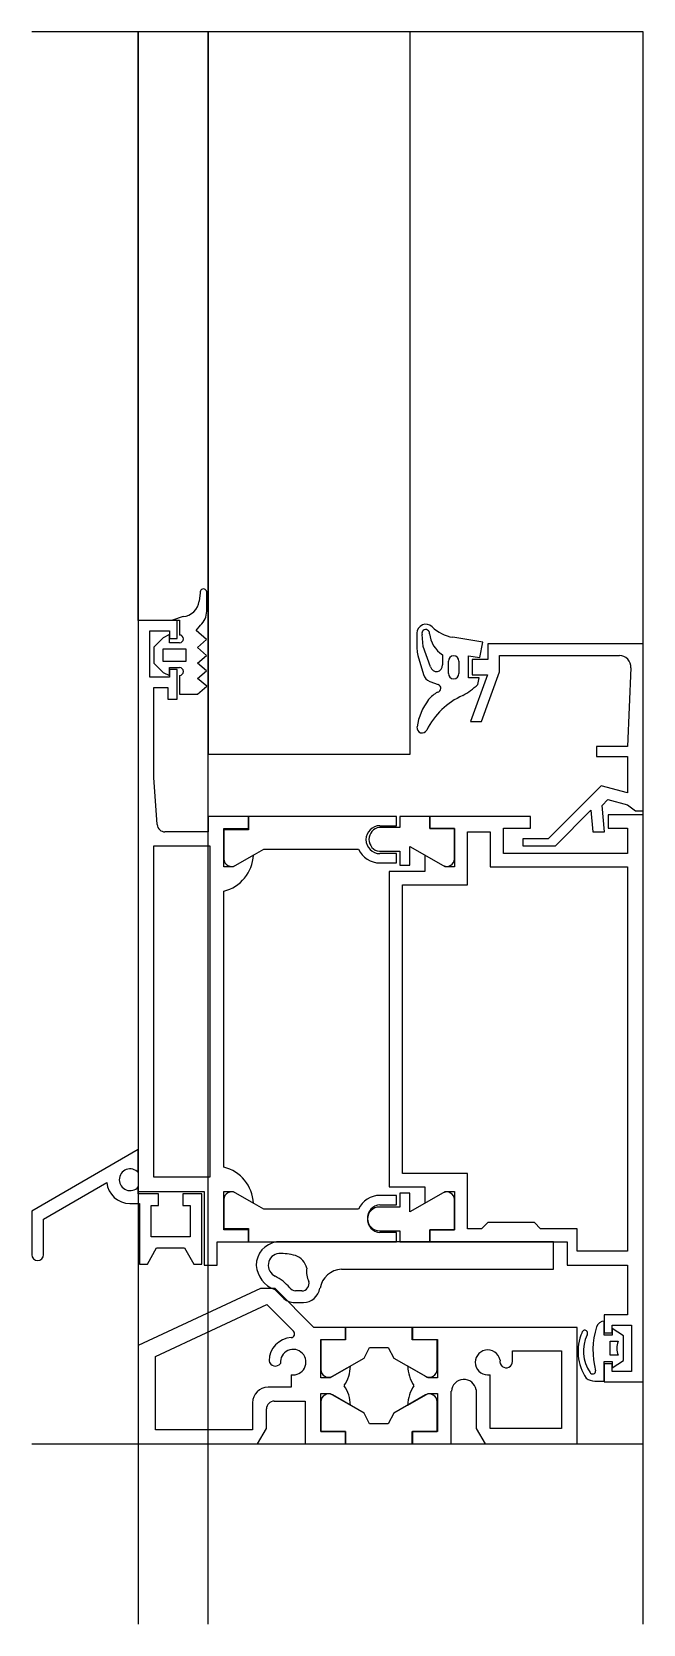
# Model space of a CAD drawing. Extents: x -23 to 56, y -23 to 182.
import ezdxf

# ---------------------------------------------------------------- set-up
doc = ezdxf.new("R2010")
doc.units = 0
doc.layers.get('0').update_dxf_attribs({"linetype": 'CONTINUOUS'})

msp = doc.modelspace()

# ---------------------------------------------------------------- linework, layer by layer
at = {"linetype": 'CONTINUOUS'}
for p, q in [((56, 181.81), (-22.71, 181.81)), ((-9, 181.81), (-9, -23.21)), ((-9, 106), (-9, 181.81)), ((0, -23.21), (0, 181.81)), ((0, 181.81), (0, 88.8)), ((26, 88.8), (26, 181.81)), ((56, -23.21), (56, 181.81)), ((56, 103), (56, 181.81)), ((-1.05, 109.59), (-1.18, 108.51)), ((-0.2, 107.2), (-0.2, 109.59)), ((-4, 106), (-9, 106)), ((-9, 106), (-9, 32.5)), ((-7.5, 98.7), (-7.5, 104.7)), ((-7.5, 104.7), (-5, 104.7)), ((-5, 104.7), (-5, 103.7)), ((-3.24, 106.53), (-4.6, 106.05)), ((-4.6, 106.05), (-3.7, 106.05)), ((-4, 103.7), (-4, 106)), ((-3.7, 106.05), (-3.7, 104.15)), ((-1.54, 104.75), (-0.98, 105.43)), ((-0.22, 103.55), (-1.54, 104.75)), ((-5.81, 103.77), (-7, 102.58)), ((-7, 102.58), (-7, 100.53)), ((-5, 104.2), (-5.81, 103.77)), ((-5, 103.15), (-5, 104.2)), ((-5, 103.7), (-4, 103.7)), ((-3.7, 103.15), (-5, 103.15)), ((-1.39, 102.56), (-0.22, 103.55)), ((-0.22, 101.5), (-1.39, 102.56)), ((26.87, 104.38), (26.87, 102.34)), ((27.67, 102.67), (27.53, 104.23)), ((28.64, 100.06), (27.67, 102.67)), ((35.34, 103.23), (31.49, 103.86)), ((34.96, 101.25), (35.34, 103.23)), ((56, 103), (36, 103)), ((36, 103), (36, 101)), ((56, 81.5), (56, 103)), ((-7, 100.53), (-5.81, 99.33)), ((-5.8, 102.35), (-2.9, 102.35)), ((-5.8, 100.75), (-5.8, 102.35)), ((-2.9, 100.75), (-5.8, 100.75)), ((-2.9, 102.35), (-2.9, 100.75)), ((-1.38, 100.51), (-0.22, 101.5)), ((-0.21, 99.55), (-1.38, 100.51)), ((26.99, 101.53), (27.71, 99.05)), ((30.16, 101.6), (30.16, 100.29)), ((30.92, 99.19), (30.92, 100.79)), ((32.28, 100.79), (32.28, 99.19)), ((33.5, 98.63), (33.5, 101.48)), ((33.5, 101.48), (34.96, 101.25)), ((36, 101), (34, 101)), ((34, 101), (34, 99)), ((37.5, 99.4), (37.5, 101.5)), ((37.5, 101.5), (52.94, 101.5)), ((-5, 98.7), (-7.5, 98.7)), ((-5.81, 99.33), (-5, 98.94)), ((-5, 98.94), (-5, 99.95)), ((-5, 99.95), (-3.7, 99.95)), ((-4, 99.7), (-5, 99.7)), ((-5, 99.7), (-5, 98.7)), ((-4, 95.9), (-4, 99.7)), ((-3.7, 98.95), (-3.7, 96.55)), ((-1.39, 98.55), (-0.21, 99.55)), ((-0.19, 97.58), (-1.39, 98.55)), ((34.88, 98.63), (33.5, 98.63)), ((35.97, 99), (33.79, 93)), ((34, 99), (35.97, 99)), ((34.72, 97.77), (34.88, 98.63)), ((35.17, 93), (37.5, 99.4)), ((54.43, 99.94), (54, 89.8)), ((-7, 85.8), (-7, 97.4)), ((-7, 97.4), (-5.2, 97.4)), ((-5.2, 97.4), (-5.2, 95.9)), ((-3.7, 96.55), (-1.4, 96.55)), ((-1.4, 96.55), (-0.19, 97.58)), ((28.53, 98.17), (29.59, 97.77)), ((-5.2, 95.9), (-4, 95.9)), ((33.79, 93), (35.17, 93)), ((0, 88.8), (26, 88.8)), ((54, 89.8), (50.01, 89.8)), ((50.01, 89.8), (50.01, 88.5)), ((50.01, 88.5), (54, 88.5)), ((54, 88.5), (54, 83.82)), ((-6.57, 79.73), (-7, 85.8)), ((50.6, 84.73), (43.76, 77.9)), ((54, 83.82), (50.6, 84.73)), ((50.72, 82.21), (51.46, 82.95)), ((51.02, 78.8), (50.72, 82.21)), ((51.46, 82.95), (54, 82.27)), ((54, 82.27), (55, 81.5)), ((5.18, 80.8), (0, 80.8)), ((0, 80.8), (0, 78.8)), ((5.18, 79.22), (5.18, 80.8)), ((24.25, 80.8), (5.18, 80.8)), ((5.18, 80.8), (5.18, 79.08)), ((24.25, 79.6), (24.25, 80.8)), ((28.52, 80.8), (24.65, 80.8)), ((24.65, 80.8), (24.65, 79.36)), ((28.52, 79.22), (28.52, 80.8)), ((41.5, 80.8), (28.52, 80.8)), ((28.52, 80.8), (28.52, 79.22)), ((41.5, 79.3), (41.5, 80.8)), ((44.7, 77), (49.28, 81.59)), ((49.28, 81.59), (49.51, 78.8)), ((56, 81), (51.5, 81)), ((51.5, 81), (51.5, 79.3)), ((55, 81.5), (56, 81.5)), ((56, 8), (56, 81)), ((0, 78.8), (-5.57, 78.8)), ((2, 74.3), (2, 79.22)), ((2, 79.22), (5.18, 79.22)), ((5.18, 79.08), (2, 79.08)), ((2, 79.08), (2, 75.34)), ((24.65, 79.36), (22.05, 79.36)), ((22.11, 79.6), (24.25, 79.6)), ((31.7, 79.22), (28.52, 79.22)), ((28.52, 79.22), (31.7, 79.22)), ((31.7, 75.34), (31.7, 79.22)), ((31.7, 79.22), (31.7, 74.3)), ((33.4, 72), (33.4, 78.8)), ((33.4, 78.8), (36.3, 78.8)), ((36.3, 78.8), (36.3, 74.3)), ((38, 76), (38, 79.3)), ((38, 79.3), (41.5, 79.3)), ((49.51, 78.8), (51.02, 78.8)), ((51.5, 79.3), (54, 79.3)), ((54, 79.3), (54, 76)), ((-7, 34.34), (-7, 77)), ((-7, 77), (0.2, 77)), ((0.2, 77), (0.2, 34.34)), ((3.54, 74.51), (7.14, 76.59)), ((7.14, 76.59), (19.34, 76.59)), ((22.05, 76.3), (24.65, 76.3)), ((24.25, 76), (22.11, 76)), ((24.25, 74.8), (24.25, 76)), ((24.65, 76.3), (24.65, 74.5)), ((25.95, 74.5), (25.95, 76.93)), ((25.95, 76.93), (30.25, 74.46)), ((54, 76), (38, 76)), ((43.76, 77.9), (40.5, 77.9)), ((40.5, 77.9), (40.5, 77)), ((40.5, 77), (44.7, 77)), ((3.2, 74.3), (2, 74.3)), ((5.82, 75.81), (3.2, 74.3)), ((22.1, 74.8), (24.25, 74.8)), ((24.65, 74.5), (25.95, 74.5)), ((30.5, 74.3), (27.9, 75.8)), ((27.9, 75.8), (27.9, 73.7)), ((31.7, 74.3), (30.5, 74.3)), ((36.3, 74.3), (54, 74.3)), ((54, 74.3), (54, 24.8)), ((27.9, 73.7), (23.3, 73.7)), ((23.3, 73.7), (23.3, 33.1)), ((25, 34.8), (25, 72)), ((25, 72), (33.4, 72)), ((2, 35.62), (2, 71.18)), ((-9, 37.89), (-22.71, 29.97)), ((-9, 34.94), (-9, 37.89)), ((-21.21, 28.95), (-13.06, 33.66)), ((-9, 32.19), (-9, 33.08)), ((0.2, 34.34), (-7, 34.34)), ((23.3, 33.1), (27.9, 33.1)), ((33.4, 34.8), (25, 34.8)), ((27.9, 33.1), (27.9, 31)), ((33.4, 27.7), (33.4, 34.8)), ((-10.08, 30.96), (-8.84, 30.96)), ((-9, 32.5), (-0.53, 32.5)), ((-6.41, 32.19), (-9, 32.19)), ((-8.84, 30.96), (-8.84, 23.16)), ((-6.41, 30.69), (-6.41, 32.19)), ((-0.84, 32.19), (-3.27, 32.19)), ((-3.27, 32.19), (-3.27, 30.69)), ((-0.84, 23.16), (-0.84, 32.19)), ((-0.53, 32.5), (-0.53, 23)), ((2, 31.46), (2, 27.72)), ((2.01, 27.58), (2.01, 32.5)), ((2.01, 32.5), (3.2, 32.5)), ((3.2, 32.5), (5.82, 30.99)), ((7.14, 30.21), (3.54, 32.29)), ((24.25, 32), (22.1, 32)), ((22.11, 30.8), (24.25, 30.8)), ((24.25, 30.8), (24.25, 32)), ((25.95, 32.3), (24.65, 32.3)), ((24.65, 32.3), (24.65, 30.5)), ((30.25, 32.33), (25.95, 29.87)), ((25.95, 29.87), (25.95, 32.3)), ((27.9, 31), (30.5, 32.5)), ((30.5, 32.5), (31.7, 32.5)), ((31.7, 32.5), (31.7, 27.58)), ((31.7, 27.58), (31.7, 31.46)), ((-22.71, 29.97), (-22.71, 24.36)), ((-21.21, 24.36), (-21.21, 28.95)), ((-7.34, 26.66), (-7.34, 30.69)), ((-7.34, 30.69), (-6.41, 30.69)), ((-3.27, 30.69), (-2.34, 30.69)), ((-2.34, 30.69), (-2.34, 26.66)), ((19.34, 30.21), (7.14, 30.21)), ((24.65, 30.5), (22.05, 30.5)), ((-2.34, 26.66), (-7.34, 26.66)), ((2, 27.72), (5.18, 27.72)), ((5.18, 27.58), (2.01, 27.58)), ((5.18, 27.72), (5.18, 26)), ((5.18, 26), (5.18, 27.58)), ((22.05, 27.44), (24.65, 27.44)), ((24.25, 27.2), (22.11, 27.2)), ((24.25, 26), (24.25, 27.2)), ((24.65, 27.44), (24.65, 26)), ((31.7, 27.58), (28.52, 27.58)), ((28.52, 27.58), (28.52, 26)), ((28.52, 26), (28.52, 27.58)), ((28.52, 27.58), (31.7, 27.58)), ((35.2, 27.7), (33.4, 27.7)), ((36, 28.5), (35.2, 27.7)), ((42, 28.5), (36, 28.5)), ((42.8, 27.7), (42, 28.5)), ((47.5, 27.7), (42.8, 27.7)), ((47.5, 24.8), (47.5, 27.7)), ((-7.84, 23.16), (-6.64, 25.26)), ((-6.64, 25.26), (-3.04, 25.26)), ((-3.04, 25.26), (-1.84, 23.16)), ((1.16, 23), (1.16, 26)), ((1.16, 26), (5.18, 26)), ((5.18, 26), (24.25, 26)), ((44.46, 26), (8.8, 26)), ((24.65, 26), (28.52, 26)), ((28.52, 26), (46.2, 26)), ((44.46, 22.5), (44.46, 26)), ((46.2, 26), (46.2, 23)), ((54, 24.8), (47.5, 24.8)), ((-8.84, 23.16), (-7.84, 23.16)), ((-1.84, 23.16), (-0.84, 23.16)), ((-0.53, 23), (1.16, 23)), ((46.2, 23), (54, 23)), ((54, 23), (54, 16.6)), ((17.14, 22.5), (44.46, 22.5)), ((6.71, 20), (-9, 12.67)), ((8.6, 20), (6.71, 20)), ((8.56, 19.88), (9.57, 18.89)), ((13.6, 15), (8.6, 20)), ((12.05, 19.69), (11.22, 19.69)), ((-6.8, 11.27), (7.53, 17.96)), ((7.53, 17.96), (10.98, 14.51)), ((11.15, 18.19), (12.25, 18.19)), ((54, 16.6), (51, 16.6)), ((51, 16.6), (51, 14.3)), ((17.68, 15), (13.6, 15)), ((17.68, 15), (17.68, 13.4)), ((26.28, 15), (17.68, 15)), ((17.68, 13.42), (17.68, 15)), ((26.28, 13.4), (26.28, 15)), ((47.5, 15), (26.32, 15)), ((26.32, 15), (26.32, 13.42)), ((47.5, 0), (47.5, 15)), ((50.99, 14.02), (50.99, 15.79)), ((53.47, 13.91), (51.99, 14.85)), ((51.99, 14.85), (51.99, 14.02)), ((52, 14.3), (52, 15.3)), ((52, 15.3), (54.5, 15.3)), ((54.5, 15.3), (54.5, 9.3)), ((-9, 12.67), (-9, 0)), ((14.5, 8.5), (14.5, 13.42)), ((14.5, 13.42), (17.68, 13.42)), ((17.68, 13.4), (14.5, 13.4)), ((14.5, 13.4), (14.5, 9.57)), ((20.06, 11.05), (20.78, 12.4)), ((20.78, 12.4), (23.18, 12.4)), ((23.18, 12.4), (23.9, 11.05)), ((29.46, 13.4), (26.28, 13.4)), ((26.32, 13.42), (29.5, 13.42)), ((29.46, 9.59), (29.46, 13.4)), ((29.5, 13.42), (29.5, 8.5)), ((51.99, 14.02), (50.99, 14.02)), ((51, 14.3), (52, 14.3)), ((51.77, 11.41), (51.77, 13.21)), ((51.77, 13.21), (52.77, 13.21)), ((53.47, 10.72), (53.47, 13.91)), ((-6.8, 1.8), (-6.8, 11.27)), ((16, 8.7), (20.06, 11.05)), ((23.9, 11.05), (27.96, 8.7)), ((39.19, 10.61), (39.19, 12)), ((39.19, 12), (45.5, 12)), ((45.5, 12), (45.5, 2)), ((50.99, 8.07), (50.99, 10.61)), ((50.99, 10.61), (51.99, 10.61)), ((52, 10.3), (51, 10.3)), ((51, 10.3), (51, 8)), ((52.77, 11.41), (51.77, 11.41)), ((51.99, 9.78), (53.47, 10.72)), ((51.99, 10.61), (51.99, 9.78)), ((52, 9.3), (52, 10.3)), ((10.68, 8.91), (10.68, 7.3)), ((15.7, 8.5), (14.5, 8.5)), ((18.31, 10.01), (15.7, 8.5)), ((28.3, 8.5), (25.69, 10.01)), ((29.5, 8.5), (28.3, 8.5)), ((36.3, 2), (36.3, 8.91)), ((54.5, 9.3), (52, 9.3)), ((10.68, 7.3), (7.7, 7.3)), ((14.5, 1.58), (14.5, 6.5)), ((14.5, 6.5), (15.7, 6.5)), ((15.7, 6.5), (18.3, 5)), ((20.06, 3.95), (16, 6.3)), ((27.96, 6.3), (23.9, 3.95)), ((25.7, 5), (28.3, 6.5)), ((28.3, 6.5), (29.5, 6.5)), ((29.5, 6.5), (29.5, 1.58)), ((31.3, 0), (31.3, 6.79)), ((34.5, 6.95), (34.5, 2)), ((49.77, 8.07), (50.99, 8.07)), ((51, 8), (56, 8)), ((5.7, 5.3), (5.7, 1.8)), ((7.5, 2), (7.5, 4.5)), ((8.5, 5.5), (12.5, 5.5)), ((12.5, 5.5), (12.5, 0)), ((14.5, 5.43), (14.5, 1.6)), ((29.46, 1.6), (29.46, 5.41)), ((20.78, 2.6), (20.06, 3.95)), ((23.18, 2.6), (20.78, 2.6)), ((23.9, 3.95), (23.18, 2.6)), ((-22.71, 0), (56, 0)), ((-9, 0), (6.35, 0)), ((5.7, 1.8), (-6.8, 1.8)), ((6.35, 0), (7.5, 2)), ((12.5, 0), (17.68, 0)), ((14.5, 1.6), (17.68, 1.6)), ((17.68, 1.58), (14.5, 1.58)), ((17.68, 1.6), (17.68, 0)), ((17.68, 0), (17.68, 1.58)), ((17.68, 0), (26.28, 0)), ((26.28, 0), (26.28, 1.6)), ((26.28, 1.6), (29.46, 1.6)), ((29.5, 1.58), (26.32, 1.58)), ((26.32, 1.58), (26.32, 0)), ((26.32, 0), (31.3, 0)), ((34.5, 2), (35.65, 0)), ((35.65, 0), (47.5, 0)), ((45.5, 2), (36.3, 2))]:
    msp.add_line(p, q, dxfattribs=at)
for centre, radius, start, end in [((-0.62, 109.66), 0.43, 351.254, 188.746), ((-3.41, 108.77), 2.25, 274.4494, 353.2818), ((-2.6, 107.2), 2.4, 312.4541, 359.9818), ((28.02, 104.38), 1.15, 45.9203, 180.1928), ((28, 104.36), 0.49, 355.0565, 195.6551), ((32.31, 108.79), 5, 225.7691, 260.5869), ((-3.7, 103.65), 0.5, 270, 90), ((32.27, 104.77), 3.81, 186.7857, 236.3117), ((30.34, 102.44), 3.47, 181.6509, 195.203), ((31.6, 100.79), 0.68, 360, 180), ((52.93, 100), 1.5, 357.7066, 89.6639), ((-3.7, 99.45), 0.5, 270, 90), ((29.02, 99.45), 1.37, 196.9392, 249.018), ((29.39, 100.22), 0.77, 191.996, 5.213), ((31.6, 99.19), 0.68, 180, 0), ((36.68, 87.66), 9.54, 114.1962, 153.5325), ((31.78, 92.92), 4.48, 120.23, 139.4791), ((29.46, 97.29), 0.5, 276.6501, 75.1787), ((26.6, 106.95), 12.26, 300.2378, 311.5018), ((34.61, 91.11), 7.82, 142.9111, 171.2035), ((27.54, 92.21), 0.67, 171.7975, 332.9774), ((-5.57, 79.8), 1, 184.0138, 270.1405), ((22.11, 77.8), 1.8, 90, 270), ((22.23, 77.83), 1.54, 96.533, 263.467), ((22.12, 77.85), 3.05, 204.3996, 269.6695), ((0.83, 76.04), 5, 283.5881, 357.3629), ((3, 75.35), 1, 180.6659, 302.6882), ((30.7, 75.35), 1, 243.2509, 359.2559), ((-10.05, 34.01), 1.4, 41.6276, 318.3724), ((0.83, 30.76), 5, 2.6371, 76.4119), ((-10.08, 33.96), 3, 185.7391, 269.9052), ((3, 31.45), 1, 57.3118, 179.3341), ((22.12, 28.95), 3.05, 90.3305, 155.6004), ((22.3, 29), 1.81, 96.0256, 263.9744), ((30.7, 31.44), 1, 1.312, 116.7605), ((22.05, 28.97), 1.53, 90, 270), ((9.23, 22.98), 3.05, 98.1044, 180.1965), ((-21.96, 24.36), 0.75, 180, 0), ((9.81, 23.31), 3.65, 185.3086, 249.9002), ((9.34, 23.02), 1.61, 172.9069, 243.5278), ((9.19, 23.04), 1.46, 93.1067, 173.003), ((9.44, 18.51), 6, 72.7707, 93.1798), ((10.58, 22.2), 2.14, 11.1021, 72.5999), ((15.6, 22.18), 2.95, 171.5981, 205.6928), ((5.83, 16.1), 6.15, 40.679, 62.9795), ((12.05, 20.63), 0.93, 269.9965, 16.8773), ((17.31, 19.54), 2.96, 93.2255, 170.1707), ((11.15, 20.38), 2.17, 223.3644, 270.0635), ((11.46, 20.95), 1.28, 220.8792, 259.2935), ((12.18, 20.43), 2.24, 271.7321, 350.2595), ((10.63, 14.17), 0.49, 276.9551, 44.5263), ((48.48, 14.27), 0.361, 322.1122, 169.1349), ((59.53, 12.03), 10, 162.37, 195.1966), ((50.97, 14.78), 1.01, 88.8918, 163.9163), ((10.88, 10.64), 3.05, 93.5546, 178.6073), ((53.63, 11.89), 6.02, 155.97, 214.7175), ((53.22, 11.97), 4.91, 154.9721, 214.2416), ((55.23, 12.31), 2.62, 159.909, 200.091), ((8.64, 10.84), 0.82, 189.2505, 324.8734), ((10.94, 10.53), 1.64, 260.7972, 185.5598), ((35.99, 10.49), 1.61, 11.105, 281.0961), ((38.37, 10.62), 0.82, 167.3402, 359.2812), ((15.5, 9.57), 1, 179.772, 300.0005), ((13.67, 10.11), 4.64, 325.8297, 358.8135), ((30.33, 10.11), 4.64, 181.1865, 214.1703), ((28.46, 9.57), 1, 239.9807, 1.3834), ((32.91, 6.69), 1.61, 9.2477, 176.4771), ((49.93, 10.23), 2.17, 234.8423, 265.7835), ((49.5, 9.38), 0.38, 206.0291, 5.0191), ((7.7, 5.3), 2, 90, 180), ((15.5, 5.43), 1, 59.9995, 180.228), ((13.77, 4.94), 4.53, 0.7152, 34.3578), ((30.23, 4.94), 4.53, 145.6422, 179.2848), ((28.46, 5.43), 1, 358.6166, 120.0193), ((8.5, 4.5), 1, 90, 180)]:
    msp.add_arc(centre, radius, start, end, dxfattribs=at)

doc.saveas('drawing.dxf')
